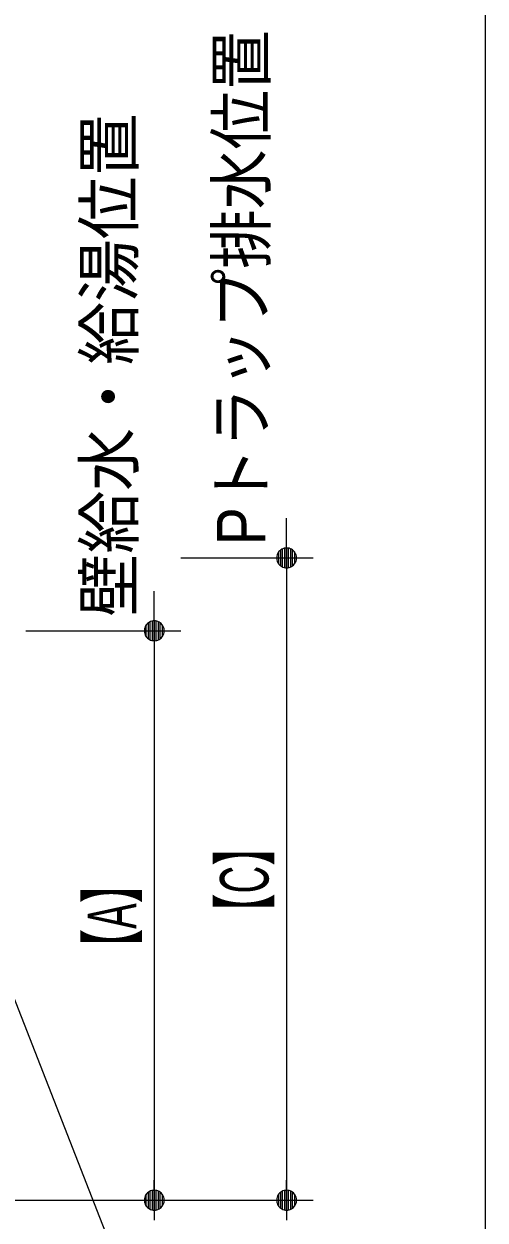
# Model space of a CAD drawing. Units: millimetres, scale not verified. Extents: x -6062 to 6062, y -3045 to 3045.
# Drawn here: x -666 to -318, y -2035 to -1132 of the extents above; entities that cross this region are included whole.
import ezdxf
from ezdxf.enums import TextEntityAlignment as Align

# ---------------------------------------------------------------- set-up
doc = ezdxf.new("R2010")
doc.units = ezdxf.units.MM
doc.header["$LTSCALE"] = 20
for name, color, linetype, lineweight in [('0-0_1図面枠', 7, 'Continuous', 9), ('0-1_2寸法-2', 7, 'Continuous', 9), ('0-2_0', 7, 'Continuous', 9), ('0-3_2寸法-1', 7, 'Continuous', 9), ('0-4_2寸法-3', 7, 'Continuous', 9)]:
    doc.layers.add(name, color=color, linetype=linetype, lineweight=lineweight)
doc.styles.add('ＭＳ Ｐゴシック', font='')
doc.styles.get('ＭＳ Ｐゴシック').set_extended_font_data('MS PGothic')

# ---------------------------------------------------------------- blocks, each defined once
blk = doc.blocks.new('_Dot')
at = {"layer": '0-2_0'}
for p, q in [((-10, 0), (-20, 0)), ((9.78, 2), (-9.78, 2)), ((7.99, 6), (-7.99, 6)), ((9.16, -3.98), (-9.16, -3.98)), ((6, -7.98), (-6, -7.98))]:
    blk.add_line(p, q, dxfattribs=at)
for points in [[(10, 0), (9.92, 1.25), (9.69, 2.49), (9.3, 3.68), (8.76, 4.82), (8.09, 5.88), (7.29, 6.85), (6.37, 7.71), (5.36, 8.44), (4.26, 9.05), (3.09, 9.51), (1.87, 9.82), (0.63, 9.98), (-0.63, 9.98), (-1.87, 9.82), (-3.09, 9.51), (-4.26, 9.05), (-5.36, 8.44), (-6.37, 7.71), (-7.29, 6.85), (-8.09, 5.88), (-8.76, 4.82), (-9.3, 3.68), (-9.69, 2.49), (-9.92, 1.25), (-10, 0), (0, 0)], [(-10, 0), (-9.92, -1.25), (-9.69, -2.49), (-9.3, -3.68), (-8.76, -4.82), (-8.09, -5.88), (-7.29, -6.85), (-6.37, -7.71), (-5.36, -8.44), (-4.26, -9.05), (-3.09, -9.51), (-1.87, -9.82), (-0.63, -9.98), (0.63, -9.98), (1.87, -9.82), (3.09, -9.51), (4.26, -9.05), (5.36, -8.44), (6.37, -7.71), (7.29, -6.85), (8.09, -5.88), (8.76, -4.82), (9.3, -3.68), (9.69, -2.49), (9.92, -1.25), (10, 0), (0, 0)]]:
    blk.add_lwpolyline(points, close=True, dxfattribs=at)

msp = doc.modelspace()

# ---------------------------------------------------------------- linework, layer by layer
at = {"layer": '0-0_1図面枠'}
msp.add_line((-317.5, 1750), (-317.5, -2420), dxfattribs=at)
at = {"layer": '0-1_2寸法-2'}
for p, q in [((-467.5, -1519.99), (-467.5, -1504.99)), ((-547.5, -1535), (-447.5, -1535)), ((-467.5, -1535), (-467.5, -2020)), ((-567.5, -1574.99), (-567.5, -1559.99)), ((-664.5, -1590), (-547.5, -1590)), ((-567.5, -1590), (-567.5, -2020)), ((-697.5, -2020), (-547.5, -2020)), ((-547.5, -2020), (-447.5, -2020))]:
    msp.add_line(p, q, dxfattribs=at)
at = {"layer": '0-3_2寸法-1'}
for p, q in [((-547.5, -1535), (-447.5, -1535)), ((-467.5, -1550.01), (-467.5, -2004.99)), ((-664.5, -1590), (-547.5, -1590)), ((-567.5, -1605.01), (-567.5, -2004.99)), ((-697.5, -2020), (-547.5, -2020)), ((-547.5, -2020), (-447.5, -2020))]:
    msp.add_line(p, q, dxfattribs=at)
at = {"layer": '0-4_2寸法-3'}
msp.add_lwpolyline([(-905.69, -2420), (-457.5, -2420), (-776.25, -1604.9)], dxfattribs=at)

# ---------------------------------------------------------------- block references
at = {"layer": '0-1_2寸法-2', "xscale": 0.7503418, "yscale": 0.7503418}
for p, rotation in [((-467.5, -1535), 270), ((-567.5, -1590), 270), ((-567.5, -2020), 90), ((-467.5, -2020), 90)]:
    msp.add_blockref('_Dot', p, dxfattribs=dict(at, rotation=rotation))
at = {"layer": '0-3_2寸法-1', "xscale": 0.7503418, "yscale": 0.7503418}
for p, rotation in [((-467.5, -1535), 90), ((-567.5, -1590), 90), ((-567.5, -2020), 270), ((-467.5, -2020), 270)]:
    msp.add_blockref('_Dot', p, dxfattribs=dict(at, rotation=rotation))

# ---------------------------------------------------------------- texts
at = {"layer": '0-1_2寸法-2', "style": 'ＭＳ Ｐゴシック'}
for s, width, p in [('Pトラップ排水位置', 0.9, (-472.48, -1525.42)), ('壁給水・給湯位置', 0.95, (-572.38, -1579.36))]:
    msp.add_text(s, height=36.66, rotation=90, dxfattribs=dict(at, width=width)).set_placement(p, align=Align.BOTTOM_LEFT)
at = {"layer": '0-3_2寸法-1', "style": 'ＭＳ Ｐゴシック', "width": 0.6}
for s, p in [('【C】', (-470.13, -1818.33)), ('【A】', (-570.13, -1845.05))]:
    msp.add_text(s, height=36.69, rotation=90, dxfattribs=at).set_placement(p, align=Align.BOTTOM_LEFT)

doc.saveas('drawing.dxf')
